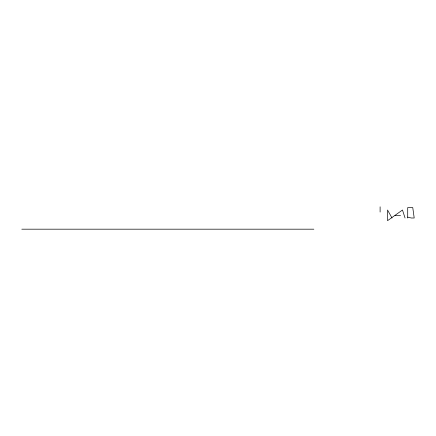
<?xml version="1.0" encoding="UTF-8"?>
<svg xmlns="http://www.w3.org/2000/svg" width="436" height="436" viewBox="0 0 436 436"><rect width="100%" height="100%" fill="white"/><g stroke="black" fill="none" stroke-linecap="round" stroke-linejoin="round"><path stroke-width="0.65" d="M395.016 215.335L400.531 215.335M21.8 229.183L313.855 229.183M407.709 217.123L411.317 218L414.2 218L412.761 207.596L407.709 207.596L407.709 218M391.997 218L387.55 210.005L387.55 220.671L402.483 210.005L405.044 218M380.11 206.817L380.11 212.06"/></g></svg>
